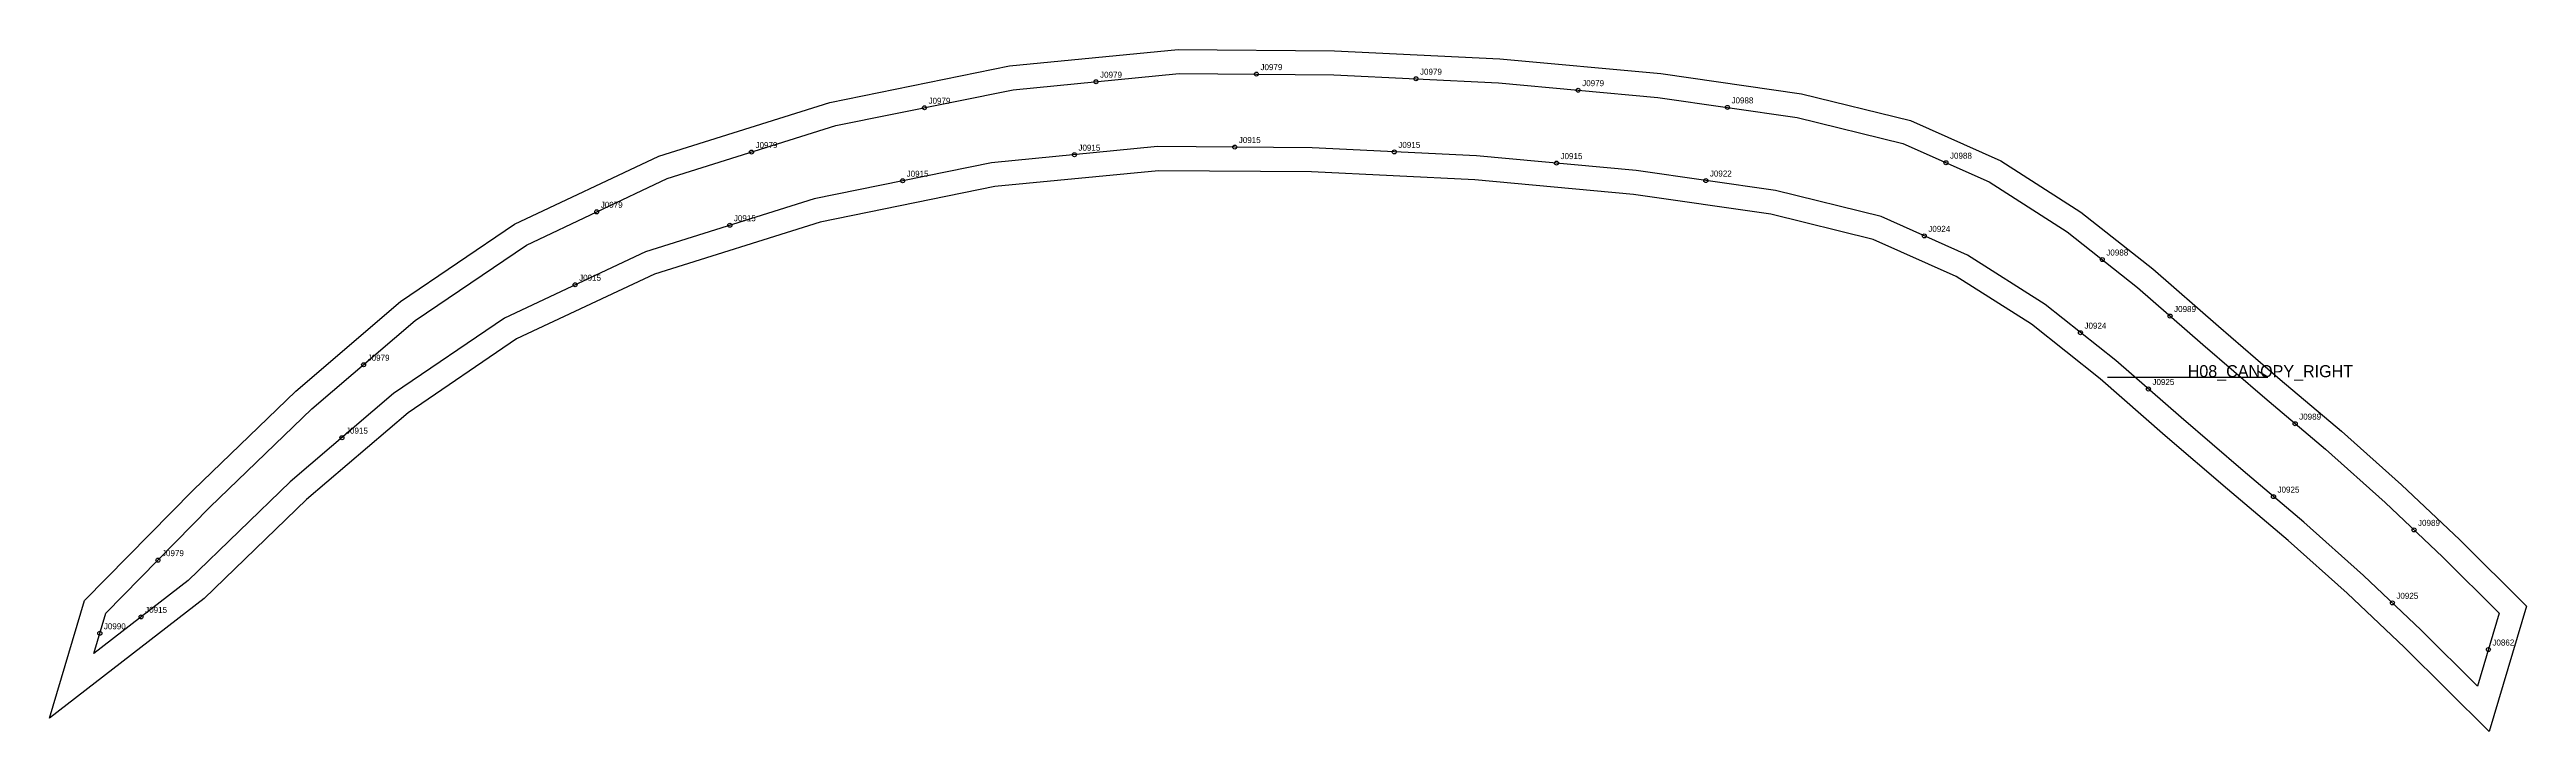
# Model space of a CAD drawing. Header units: millimetres. Extents: x -28 to 1208, y -59 to 281.
import ezdxf

# ---------------------------------------------------------------- set-up
doc = ezdxf.new("R2010")
doc.units = ezdxf.units.MM
for name, color, linetype in [('CUT', 1, 'Continuous'), ('GRAIN', 3, 'Continuous'), ('LABEL', 7, 'Continuous'), ('NOTCH', 2, 'Continuous'), ('SEW', 5, 'Continuous')]:
    doc.layers.add(name, color=color, linetype=linetype)

msp = doc.modelspace()

# ---------------------------------------------------------------- linework, layer by layer
at = {"layer": 'CUT'}
msp.add_lwpolyline([(-10.7, 6.3), (43.5, 61.3), (94.7, 110.8), (147, 155.4), (203.8, 194.1), (275.8, 228), (361.1, 254.8), (450.8, 273), (535, 281.2), (612.9, 280.6), (695.5, 276.5), (775.7, 269.2), (846, 259), (900.3, 245.7), (945.3, 225.7), (985.3, 200.1), (1021.2, 171.7), (1053.9, 143.1), (1084.8, 116.5), (1115.3, 90.8), (1145.2, 64), (1174.3, 36.5), (1207.6, 3.5), (1189, -59.1), (1146.8, -17.2), (1118.1, 9.9), (1088.7, 36.2), (1058.5, 61.8), (1027.4, 88.5), (995, 116.8), (960.6, 144.1), (923.1, 168), (881.7, 186.4), (830.6, 199), (762.1, 208.9), (683, 216.1), (601.4, 220.2), (525.2, 220.7), (443.5, 212.8), (356.3, 195.1), (273.7, 169.1), (204.9, 136.8), (150.8, 99.9), (100.1, 56.6), (49, 7.3), (-28.1, -52.4), (-10.7, 6.3)], close=True, dxfattribs=at)
at = {"layer": 'GRAIN'}
for p, q in [((998.6, 117.7), (1078.6, 117.7)), ((1078.6, 117.7), (1073.6, 120.7))]:
    msp.add_line(p, q, dxfattribs=at)
at = {"layer": 'NOTCH'}
for centre in [(494, 265.1), (574, 268.9), (653.6, 266.6), (734.5, 260.9), (408.4, 252.1), (809, 252.3), (322.1, 230), (483.2, 228.7), (563.2, 232.5), (642.8, 230.1), (723.7, 224.5), (918, 224.7), (397.5, 215.7), (798.2, 215.8), (244.9, 200.2), (311.3, 193.5), (907.2, 188.2), (996, 176.4), (234.1, 163.8), (1029.8, 148.2), (985.1, 139.9), (128.6, 123.9), (1019, 111.8), (117.8, 87.5), (1092.2, 94.5), (1081.4, 58.1), (1151.5, 41.5), (26, 26.4), (1140.7, 5.1), (-3, -10.1), (17.6, -1.9), (1188.6, -18.2)]:
    msp.add_circle(centre, 1, dxfattribs=at)
at = {"layer": 'SEW'}
msp.add_lwpolyline([(0, 0), (51.9, 52.8), (102.8, 101.9), (154.3, 145.9), (209.8, 183.6), (280.1, 216.8), (364.1, 243.2), (452.6, 261.1), (535.5, 269.2), (612.6, 268.6), (694.7, 264.5), (774.3, 257.3), (843.7, 247.3), (896.4, 234.3), (939.6, 215.1), (978.4, 190.3), (1013.5, 162.4), (1046.1, 134), (1077.1, 107.4), (1107.4, 81.7), (1137.1, 55.2), (1165.9, 27.9), (1194, 0), (1183.2, -36.4), (1155.1, -8.5), (1126.3, 18.8), (1096.6, 45.3), (1066.2, 70.9), (1035.3, 97.6), (1002.7, 126), (967.5, 153.9), (928.8, 178.6), (885.6, 197.8), (832.9, 210.8), (763.5, 220.9), (683.8, 228.1), (601.8, 232.2), (524.7, 232.8), (441.8, 224.7), (353.3, 206.7), (269.3, 180.3), (198.9, 147.2), (143.5, 109.5), (92, 65.5), (41.1, 16.3), (-6, -20.1)], close=True, dxfattribs=at)

# ---------------------------------------------------------------- texts
at = {"layer": 'LABEL'}
for s, height, p in [('J0979', 3, (576, 270.9)), ('J0979', 3, (496, 267.1)), ('J0979', 3, (655.6, 268.6)), ('J0979', 3, (736.5, 262.9)), ('J0979', 3, (410.4, 254.1)), ('J0988', 3, (811, 254.3)), ('J0979', 3, (324.1, 232)), ('J0915', 3, (565.2, 234.5)), ('J0915', 3, (644.8, 232.1)), ('J0915', 3, (485.2, 230.7)), ('J0915', 3, (725.7, 226.5)), ('J0988', 3, (920, 226.7)), ('J0915', 3, (399.5, 217.7)), ('J0922', 3, (800.2, 217.8)), ('J0979', 3, (246.9, 202.2)), ('J0915', 3, (313.3, 195.5)), ('J0924', 3, (909.2, 190.2)), ('J0988', 3, (998, 178.4)), ('J0915', 3, (236.1, 165.8)), ('J0989', 3, (1031.8, 150.2)), ('J0924', 3, (987.1, 141.9)), ('J0979', 3, (130.6, 125.9)), ('H08_CANOPY_RIGHT', 6, (1038.6, 117.7)), ('J0925', 3, (1021, 113.8)), ('J0989', 3, (1094.2, 96.5)), ('J0915', 3, (119.8, 89.5)), ('J0925', 3, (1083.4, 60.1)), ('J0989', 3, (1153.5, 43.5)), ('J0979', 3, (28, 28.4)), ('J0915', 3, (19.6, 0.1)), ('J0925', 3, (1142.7, 7.1)), ('J0990', 3, (-1, -8.1)), ('J0862', 3, (1190.6, -16.2))]:
    msp.add_text(s, height=height, dxfattribs=at).set_placement(p)

doc.saveas('drawing.dxf')
